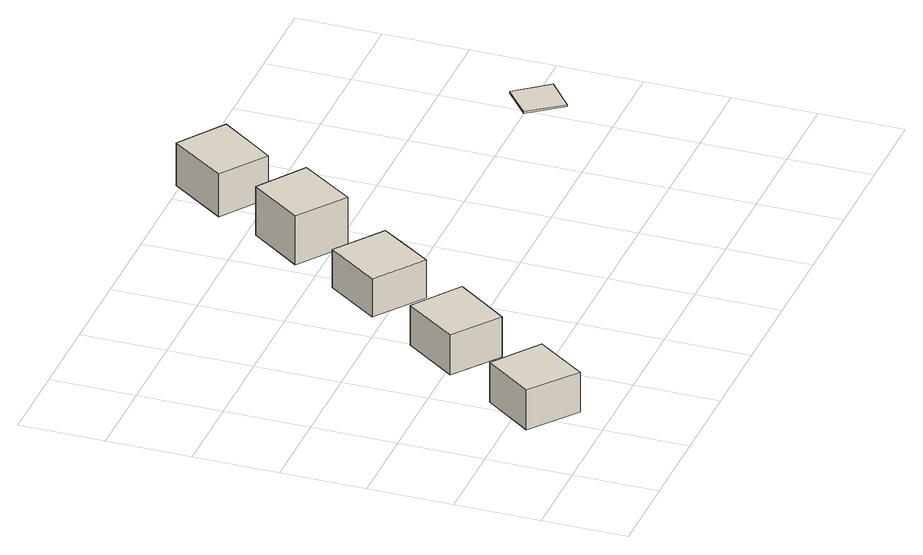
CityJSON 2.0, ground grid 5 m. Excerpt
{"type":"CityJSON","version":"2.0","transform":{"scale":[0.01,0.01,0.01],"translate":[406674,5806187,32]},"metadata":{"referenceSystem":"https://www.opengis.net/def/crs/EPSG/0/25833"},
"CityObjects":{
"building1":{"type":"Building","attributes":{"Gemeindeschluessel":"11000009","BezugspunktDach":"2200","function":"31001_1312","measuredHeight":2.51,"storeysAboveGround":1},"address":[{"country":"Germany","locality":"Berlin","thoroughfareNumber":"19 (3)","thoroughfareName":"Sportpromenade"}],"geometry":[{"type":"Solid","lod":"1","boundaries":[[[[0,1,2,3]],[[4,5,6,7]],[[4,7,3,2]],[[5,4,2,1]],[[6,5,1,0]],[[7,6,0,3]]]]}]},
"building2":{"type":"Building","attributes":{"Gemeindeschluessel":"11000009","BezugspunktDach":"2200","function":"31001_1312","measuredHeight":2.52,"storeysAboveGround":1},"address":[{"country":"Germany","locality":"Berlin","thoroughfareNumber":"19 (4)","thoroughfareName":"Sportpromenade"}],"geometry":[{"type":"Solid","lod":"1","boundaries":[[[[8,9,10,11]],[[12,13,14,15]],[[12,15,11,10]],[[13,12,10,9]],[[14,13,9,8]],[[15,14,8,11]]]]}]},
"building3":{"type":"Building","attributes":{"Gemeindeschluessel":"11000009","BezugspunktDach":"2200","function":"31001_1312","measuredHeight":3.27,"storeysAboveGround":1},"address":[{"country":"Germany","locality":"Berlin","thoroughfareNumber":"19 (5)","thoroughfareName":"Sportpromenade"}],"geometry":[{"type":"Solid","lod":"1","boundaries":[[[[16,17,18,19,20]],[[21,22,23,24,25]],[[21,25,20,19]],[[22,21,19,18]],[[23,22,18,17]],[[24,23,17,16]],[[25,24,16,20]]]]}]},
"building4":{"type":"Building","attributes":{"Gemeindeschluessel":"11000009","BezugspunktDach":"2200","function":"31001_1312","measuredHeight":3.08,"storeysAboveGround":1},"address":[{"country":"Germany","locality":"Berlin","thoroughfareNumber":"19 (6)","thoroughfareName":"Sportpromenade"}],"geometry":[{"type":"Solid","lod":"1","boundaries":[[[[26,27,28,29]],[[30,31,32,33]],[[30,33,29,28]],[[31,30,28,27]],[[32,31,27,26]],[[33,32,26,29]]]]}]},
"building5":{"type":"Building","attributes":{"Gemeindeschluessel":"11000009","BezugspunktDach":"2200","function":"31001_1312","measuredHeight":2.7,"storeysAboveGround":1},"address":[{"country":"Germany","locality":"Berlin","thoroughfareNumber":"19 (7)","thoroughfareName":"Sportpromenade"}],"geometry":[{"type":"Solid","lod":"1","boundaries":[[[[34,35,36,37]],[[38,39,40,41]],[[38,41,37,36]],[[39,38,36,35]],[[40,39,35,34]],[[41,40,34,37]]]]}]},
"building6":{"type":"Building","attributes":{"Gemeindeschluessel":"11000009","BezugspunktDach":"2200","function":"31001_2000","measuredHeight":0.118,"storeysAboveGround":1},"address":[{"country":"Germany","locality":"Berlin","thoroughfareNumber":"19 (8)","thoroughfareName":"Sportpromenade"}],"geometry":[{"type":"Solid","lod":"1","boundaries":[[[[42,43,44,45]],[[46,47,48,49]],[[46,49,45,44]],[[47,46,44,43]],[[48,47,43,42]],[[49,48,42,45]]]]}]}
},
"vertices":[
[325,67,519],[535,361,519],[259,563,519],[52,279,519],[259,563,268],[535,361,268],[325,67,268],[52,279,268],
[770,672,493],[998,982,493],[719,1180,493],[499,874,493],[719,1180,241],[998,982,241],[770,672,241],[499,874,241],
[1228,1269,472],[1335,1424,472],[1442,1578,472],[1161,1784,472],[944,1479,472],[1161,1784,231],[1442,1578,231],[1335,1424,231],[1228,1269,231],[944,1479,231],
[1665,1872,496],[1883,2186,496],[1606,2378,496],[1386,2074,496],[1606,2378,188],[1883,2186,188],[1665,1872,188],[1386,2074,188],
[2104,2482,384],[2340,2807,384],[2066,2996,384],[1836,2672,384],[2066,2996,114],[2340,2807,114],[2104,2482,114],[1836,2672,114],
[3623,1304,76],[3802,1448,76],[3653,1643,76],[3479,1503,76],[3653,1643,64],[3802,1448,64],[3623,1304,64],[3479,1503,64]
]}
